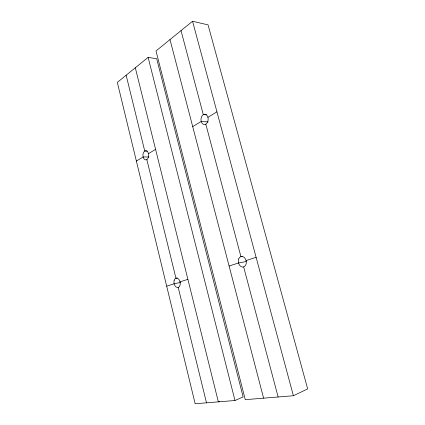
<?xml version="1.0" encoding="UTF-8"?>
<svg xmlns="http://www.w3.org/2000/svg" width="425" height="425" viewBox="0 0 425 425"><rect width="100%" height="100%" fill="white"/><g stroke="black" fill="none" stroke-linecap="round" stroke-linejoin="round"><path stroke-width="0.64" d="M148.118 57.375L117.332 82.397L195.16 403.75L234.977 400.504L243.143 396.939L156.703 58.756L148.118 57.375L234.977 400.504M192.552 21.25L156.007 50.963L245.268 399.665L293.388 395.744L307.668 388.907L208.059 24.878L192.552 21.25L293.388 395.744M136.383 161.064L143.119 156.947L148.978 156.974M148.495 153.691A4.606 2.885 89.4 0 0 143.56 152.384A4.606 2.885 89.4 0 0 145.361 159.853A4.606 2.885 89.4 0 0 148.495 153.691L155.577 149.329M192.711 126.629L201.184 121.449A5.222 3.612 -86.1 0 1 205.148 114.198A5.222 3.612 -86.1 0 1 207.384 122.464A5.222 3.612 -86.1 0 1 201.195 121.486L208.17 121.911M207.963 117.305L216.936 111.817M219.512 401.365L218.349 401.859L135.309 67.787M166.68 286.163L174.112 283.767L180.529 282.466M180.051 281.849L187.887 279.321M229.102 266.029L238.531 262.985L246.282 261.524M246.091 260.546L256.11 257.311M177.214 277.945L175.929 278.194L146.843 159.625M242.208 256.36L240.917 256.588L205.822 124.18M147.342 151.056L144.734 151.018L126.145 75.236M206.465 114.862L203.283 114.612L181.023 30.621M243.668 266.969L278.125 396.987M169.995 39.589L263.596 398.172M178.202 287.449L206.502 402.826M174.192 280.197A4.771 3.103 79.2 0 0 177.39 287.528A4.771 3.103 79.2 0 0 179.669 280.718A4.771 3.103 79.2 0 0 174.192 280.197M238.68 258.931A5.382 3.958 78.8 0 0 242.638 267.102A5.382 3.958 78.8 0 0 245.623 259.282A5.382 3.958 78.8 0 0 238.68 258.931"/></g></svg>
